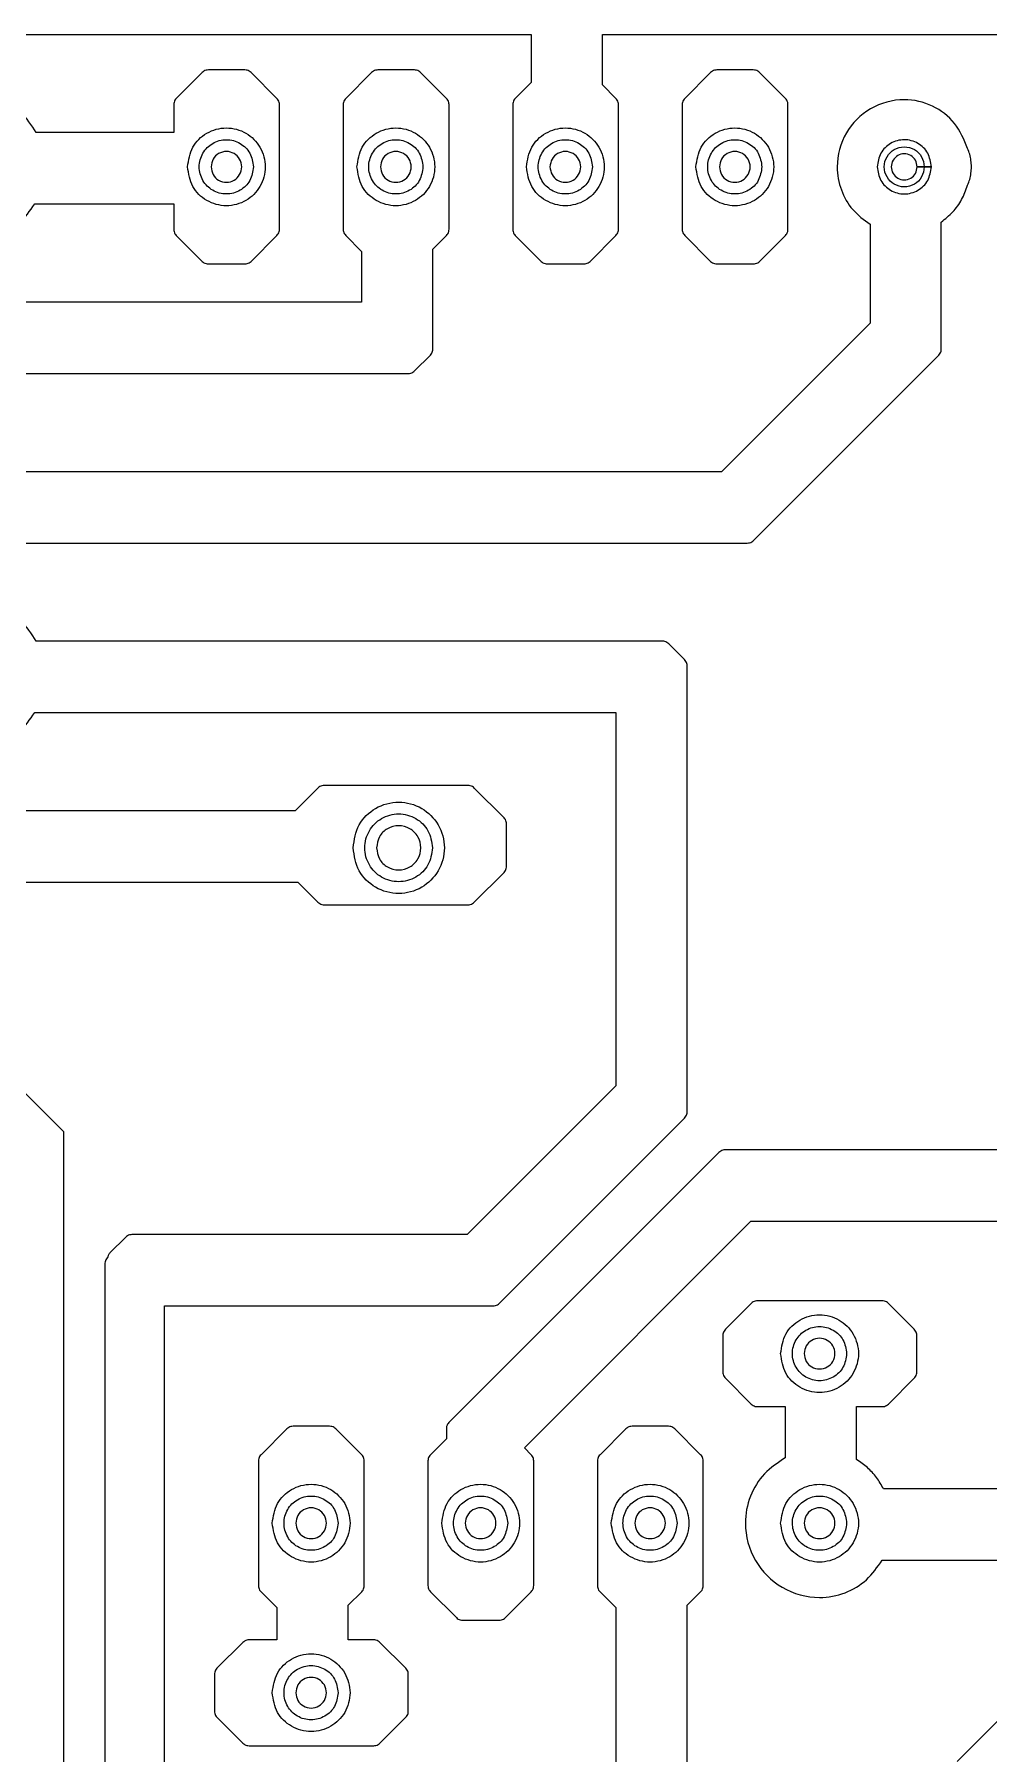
# Model space of a CAD drawing. Extents: x 3 to 107, y 3 to 87.
# Drawn here: x 68.2 to 82.5, y 34.76 to 60.51 of the extents above; entities that cross this region are included whole.
import ezdxf

# ---------------------------------------------------------------- set-up
doc = ezdxf.new("R2010")
doc.units = 0
doc.layers.add('ScottBernardi_VCdelay_PCB', color=7, linetype='CONTINUOUS')

msp = doc.modelspace()

# ---------------------------------------------------------------- linework, layer by layer
at = {"layer": 'ScottBernardi_VCdelay_PCB', "color": 7}
for points in [[(64.013292, 59.356978), (64.013292, 60.514089), (75.644375, 60.514089), (75.644375, 59.7916), (75.407661, 59.555239)], [(76.915786, 59.555239), (76.712939, 59.757733), (76.712939, 60.514089), (94.694375, 60.514089), (94.694375, 59.790542), (94.458719, 59.555239)], [(70.713953, 59.941883), (70.327308, 59.555239)], [(71.35495, 59.980689), (70.807792, 59.980689)], [(71.835081, 59.555239), (71.448436, 59.941883)], [(73.254306, 59.941883), (72.867661, 59.555239)], [(73.89495, 59.980689), (73.348144, 59.980689)], [(74.375433, 59.555239), (73.988083, 59.941883)], [(78.334658, 59.941883), (77.947661, 59.555239)], [(78.975303, 59.980689), (78.428144, 59.980689)], [(79.455786, 59.555239), (79.069142, 59.941883)], [(70.288503, 59.4614), (70.288503, 59.042653), (68.228633, 59.042653)], [(71.873886, 57.593794), (71.873886, 59.4614)], [(72.828856, 59.4614), (72.828856, 57.593794)], [(74.414239, 57.593794), (74.414239, 59.4614)], [(75.369208, 59.4614), (75.369208, 57.593794)], [(76.954592, 57.593794), (76.954592, 59.4614)], [(77.909208, 59.4614), (77.909208, 57.593794)], [(79.494592, 57.593794), (79.494592, 59.4614)], [(81.643714, 58.529714), (81.432047, 58.529714), (81.643714, 58.529714)], [(68.206056, 57.974089), (70.288503, 57.974089), (70.288503, 57.593794)], [(81.792939, 55.802036), (81.792939, 57.70245)], [(72.867661, 57.500308), (73.104375, 57.263594), (73.104375, 56.503006), (54.422322, 56.503006)], [(80.724375, 57.669642), (80.724375, 56.189739), (78.497289, 53.962653), (56.962322, 53.962653)], [(70.327308, 57.500308), (70.713953, 57.113311)], [(71.448436, 57.113311), (71.835081, 57.500308)], [(74.173292, 55.802036), (74.173292, 57.298167), (74.375433, 57.500308)], [(75.407661, 57.500308), (75.794658, 57.113311)], [(76.528789, 57.113311), (76.915786, 57.500308)], [(77.947661, 57.500308), (78.334658, 57.113311)], [(79.069142, 57.113311), (79.455786, 57.500308)], [(70.807792, 57.074506), (71.35495, 57.074506)], [(75.888144, 57.074506), (76.435303, 57.074506)], [(78.428144, 57.074506), (78.975303, 57.074506)], [(73.898831, 55.472894), (74.134486, 55.70855)], [(78.978831, 52.932894), (79.214486, 53.16855), (81.754133, 55.70855)], [(53.578831, 54.202894), (54.810025, 55.434089), (73.805344, 55.434089)], [(53.578831, 49.122894), (53.696658, 49.240722), (57.350025, 52.894089), (78.884992, 52.894089)], [(72.449972, 49.223436), (72.109542, 48.883006), (66.240378, 48.883006), (63.857011, 51.266372)], [(77.615344, 51.422653), (68.228633, 51.422653)], [(77.944133, 51.148544), (77.708478, 51.383847)], [(77.983292, 44.372036), (77.983292, 51.055058)], [(84.534375, 51.198992), (84.534375, 44.760092), (83.577289, 43.803006), (78.552322, 43.803006)], [(68.206056, 50.354089), (76.914375, 50.354089), (76.914375, 44.760444), (74.687289, 42.533006), (69.662322, 42.533006)], [(74.699283, 49.262242), (72.543811, 49.262242)], [(75.239033, 48.777172), (74.793122, 49.223436)], [(75.277839, 48.052567), (75.277839, 48.683686)], [(74.793122, 47.512464), (75.239033, 47.958728)], [(65.852322, 47.814089), (72.1487, 47.814089), (72.449972, 47.512464)], [(72.888122, 31.103006), (69.846472, 31.103006), (68.642089, 32.307389), (68.642089, 44.071469), (66.193458, 46.519747), (61.261272, 46.522569), (61.261272, 47.428503)], [(72.543811, 47.473658), (74.699283, 47.473658)], [(75.168478, 41.502894), (75.286306, 41.620722), (77.708831, 44.042542), (77.944486, 44.278197)], [(78.458483, 43.7642), (78.222828, 43.528544), (74.413181, 39.718544)], [(75.645433, 39.235592), (75.543481, 39.337544), (78.940025, 42.734089), (83.965344, 42.734089), (83.965344, 42.734089)], [(69.568483, 42.4942), (69.332828, 42.258544)], [(69.258039, 42.107203), (69.258039, 33.041872)], [(78.944258, 41.502189), (78.557614, 41.115544)], [(80.906056, 41.540994), (79.038097, 41.540994)], [(81.386186, 41.115544), (80.999542, 41.502189)], [(75.075344, 33.642653), (70.151272, 33.642653), (70.151272, 41.464089), (75.075344, 41.464089)], [(78.518808, 41.022058), (78.518808, 40.4749)], [(81.425344, 40.4749), (81.425344, 41.022058)], [(78.557614, 40.381061), (78.944258, 39.994417)], [(80.999542, 39.994417), (81.386186, 40.381061)], [(79.038097, 39.955258), (79.454375, 39.955258), (79.454375, 39.189731)], [(80.523292, 39.163625), (80.523292, 39.955258), (80.906056, 39.955258)], [(71.984306, 39.622589), (71.597308, 39.235592)], [(72.62495, 39.661042), (72.077792, 39.661042)], [(73.105786, 39.235592), (72.718436, 39.622589)], [(74.374375, 39.624706), (74.374375, 39.472658), (74.137308, 39.235592)], [(77.064306, 39.622589), (76.677661, 39.235592)], [(77.705303, 39.661042), (77.158144, 39.661042)], [(78.185786, 39.235592), (77.798436, 39.622589)], [(71.558856, 39.142458), (71.558856, 37.2745)], [(73.144239, 37.2745), (73.144239, 39.142458)], [(74.098856, 39.142458), (74.098856, 37.2745)], [(75.684239, 37.2745), (75.684239, 39.142458)], [(76.638856, 39.142458), (76.638856, 37.2745)], [(78.224239, 37.2745), (78.224239, 39.142458)], [(84.067297, 38.722653), (80.928633, 38.722653)], [(80.906056, 37.654089), (84.089875, 37.654089)], [(71.597308, 37.181014), (71.834375, 36.943947), (71.834375, 36.461347), (71.417392, 36.461347), (71.417392, 36.461347)], [(73.28535, 36.461347), (72.902939, 36.461347), (72.902939, 36.978872), (73.105786, 37.181014)], [(74.137308, 37.181014), (74.524306, 36.794017)], [(75.258789, 36.794017), (75.645433, 37.181014)], [(76.677661, 37.181014), (76.914375, 36.943947), (76.914375, 25.322036)], [(78.987297, 26.022653), (77.983292, 26.022653), (77.983292, 36.978872), (78.185786, 37.181014)], [(74.618144, 36.755564), (75.16495, 36.755564)], [(71.323906, 36.422542), (70.936908, 36.035544)], [(73.765833, 36.035544), (73.379189, 36.422542)], [(83.538483, 36.1442), (82.032828, 34.638544)], [(70.898456, 35.941706), (70.898456, 35.3949)], [(73.804639, 35.3949), (73.804639, 35.941706)], [(70.936908, 35.301414), (71.323906, 34.914417)], [(73.379189, 34.914417), (73.765833, 35.301414)], [(71.417392, 34.875964), (73.28535, 34.875964)]]:
    msp.add_lwpolyline(points, dxfattribs=at)
for points, knots in [([(70.807792, 59.980689), (70.796203, 59.979798), (70.773146, 59.978025), (70.740396, 59.964516), (70.722804, 59.949459), (70.713953, 59.941883)], [0, 0, 0, 0, 0.034734, 0.069111, 0.103926, 0.103926, 0.103926, 0.103926]), ([(71.448436, 59.941883), (71.439645, 59.949463), (71.422141, 59.964555), (71.389471, 59.977998), (71.366479, 59.97979), (71.35495, 59.980689)], [0, 0, 0, 0, 0.03468, 0.069045, 0.103611, 0.103611, 0.103611, 0.103611]), ([(73.348144, 59.980689), (73.336556, 59.979798), (73.313499, 59.978025), (73.280749, 59.964516), (73.263157, 59.949459), (73.254306, 59.941883)], [0, 0, 0, 0, 0.034734, 0.069111, 0.103926, 0.103926, 0.103926, 0.103926]), ([(73.988083, 59.941883), (73.979322, 59.94946), (73.961901, 59.964527), (73.929363, 59.978011), (73.906451, 59.979794), (73.89495, 59.980689)], [0, 0, 0, 0, 0.034608, 0.068816, 0.103291, 0.103291, 0.103291, 0.103291]), ([(78.428144, 59.980689), (78.416615, 59.97979), (78.393623, 59.977998), (78.360953, 59.964555), (78.34345, 59.949463), (78.334658, 59.941883)], [0, 0, 0, 0, 0.034565, 0.068931, 0.103611, 0.103611, 0.103611, 0.103611]), ([(79.069142, 59.941883), (79.060347, 59.949466), (79.042817, 59.964578), (79.010018, 59.978016), (78.986915, 59.979795), (78.975303, 59.980689)], [0, 0, 0, 0, 0.03469, 0.06914, 0.103952, 0.103952, 0.103952, 0.103952]), ([(68.228633, 59.042653), (68.157175, 59.153242), (68.014601, 59.373889), (67.668493, 59.590016), (67.209585, 59.679156), (66.685257, 59.536567), (66.260814, 59.111755), (66.102393, 58.529679), (66.260842, 57.947594), (66.685179, 57.522601), (67.204347, 57.38138), (67.652772, 57.46507), (67.988921, 57.664623), (68.133625, 57.870859), (68.206056, 57.974089)], [0, 0, 0, 0, 0.391162, 0.780446, 1.185204, 1.766233, 2.330696, 2.911726, 3.492843, 4.057426, 4.63848, 5.027534, 5.401622, 5.776526, 5.776526, 5.776526, 5.776526]), ([(70.327308, 59.555239), (70.319732, 59.546387), (70.304676, 59.528795), (70.291167, 59.496046), (70.289394, 59.472988), (70.288503, 59.4614)], [0, 0, 0, 0, 0.034815, 0.069192, 0.103926, 0.103926, 0.103926, 0.103926]), ([(71.873886, 59.4614), (71.872995, 59.472988), (71.871222, 59.496046), (71.857713, 59.528795), (71.842656, 59.546387), (71.835081, 59.555239)], [0, 0, 0, 0, 0.034734, 0.069111, 0.103926, 0.103926, 0.103926, 0.103926]), ([(72.867661, 59.555239), (72.860085, 59.546387), (72.845029, 59.528795), (72.83152, 59.496046), (72.829747, 59.472988), (72.828856, 59.4614)], [0, 0, 0, 0, 0.034815, 0.069192, 0.103926, 0.103926, 0.103926, 0.103926]), ([(74.414239, 59.4614), (74.413324, 59.472992), (74.411504, 59.496064), (74.397886, 59.52873), (74.38294, 59.546376), (74.375433, 59.555239)], [0, 0, 0, 0, 0.034744, 0.069151, 0.103871, 0.103871, 0.103871, 0.103871]), ([(75.407661, 59.555239), (75.400176, 59.546378), (75.385276, 59.528739), (75.371871, 59.496032), (75.370099, 59.472987), (75.369208, 59.4614)], [0, 0, 0, 0, 0.034664, 0.069007, 0.103739, 0.103739, 0.103739, 0.103739]), ([(76.954592, 59.4614), (76.953701, 59.472988), (76.951927, 59.496046), (76.938419, 59.528795), (76.923362, 59.546387), (76.915786, 59.555239)], [0, 0, 0, 0, 0.034734, 0.069111, 0.103926, 0.103926, 0.103926, 0.103926]), ([(77.947661, 59.555239), (77.940176, 59.546378), (77.925276, 59.528739), (77.911871, 59.496032), (77.910099, 59.472987), (77.909208, 59.4614)], [0, 0, 0, 0, 0.034664, 0.069007, 0.103739, 0.103739, 0.103739, 0.103739]), ([(79.494592, 59.4614), (79.493701, 59.472988), (79.491927, 59.496046), (79.478419, 59.528795), (79.463362, 59.546387), (79.455786, 59.555239)], [0, 0, 0, 0, 0.034734, 0.069111, 0.103926, 0.103926, 0.103926, 0.103926]), ([(82.187697, 58.804528), (82.131751, 58.93674), (82.020693, 59.199188), (81.667889, 59.469641), (81.207624, 59.575226), (80.711101, 59.440066), (80.327144, 59.056456), (80.200059, 58.586687), (80.274581, 58.180832), (80.44875, 57.872854), (80.632619, 57.737291), (80.724375, 57.669642)], [0, 0, 0, 0, 0.424761, 0.843173, 1.276498, 1.801926, 2.312249, 2.837677, 3.18993, 3.530144, 3.869035, 3.869035, 3.869035, 3.869035]), ([(70.494878, 58.529714), (70.510962, 58.427029), (70.542671, 58.224582), (70.774545, 58.001689), (71.077129, 57.918619), (71.382908, 58.001689), (71.605378, 58.224581), (71.688397, 58.529636), (71.605343, 58.834652), (71.382874, 59.057395), (71.077129, 59.140455), (70.774578, 59.057395), (70.542714, 58.834653), (70.510973, 58.632315), (70.494878, 58.529714)], [0, 0, 0, 0, 0.304625, 0.600576, 0.905137, 1.209697, 1.505649, 1.810273, 2.114659, 2.410545, 2.715102, 3.01966, 3.315546, 3.619931, 3.619931, 3.619931, 3.619931]), ([(73.034878, 58.529714), (73.05099, 58.427025), (73.082756, 58.22456), (73.314657, 58.001753), (73.617172, 57.918605), (73.92291, 58.001696), (74.145378, 58.22458), (74.228397, 58.529636), (74.145342, 58.834654), (73.922876, 59.057388), (73.617173, 59.140468), (73.314689, 59.05733), (73.082799, 58.834674), (73.051001, 58.632318), (73.034878, 58.529714)], [0, 0, 0, 0, 0.304645, 0.600652, 0.905061, 1.209622, 1.505573, 1.810198, 2.114583, 2.41047, 2.715027, 3.019433, 3.315375, 3.619781, 3.619781, 3.619781, 3.619781]), ([(75.574878, 58.529714), (75.590962, 58.427029), (75.622671, 58.224582), (75.854545, 58.001689), (76.157129, 57.918619), (76.462908, 58.001689), (76.685378, 58.224581), (76.768397, 58.529636), (76.685343, 58.834652), (76.462874, 59.057395), (76.157129, 59.140455), (75.854578, 59.057395), (75.622714, 58.834653), (75.590973, 58.632315), (75.574878, 58.529714)], [0, 0, 0, 0, 0.304625, 0.600576, 0.905137, 1.209697, 1.505649, 1.810273, 2.114659, 2.410545, 2.715102, 3.01966, 3.315546, 3.619931, 3.619931, 3.619931, 3.619931]), ([(78.114878, 58.529714), (78.130962, 58.427029), (78.162671, 58.224582), (78.394545, 58.001689), (78.697129, 57.918619), (79.002908, 58.001689), (79.225378, 58.224581), (79.308397, 58.529636), (79.225343, 58.834652), (79.002874, 59.057395), (78.697129, 59.140455), (78.394578, 59.057395), (78.162714, 58.834653), (78.130973, 58.632315), (78.114878, 58.529714)], [0, 0, 0, 0, 0.304625, 0.600576, 0.905137, 1.209697, 1.505649, 1.810273, 2.114659, 2.410545, 2.715102, 3.01966, 3.315546, 3.619931, 3.619931, 3.619931, 3.619931]), ([(71.484067, 58.529714), (71.472887, 58.601343), (71.450855, 58.742494), (71.289073, 58.897878), (71.07804, 58.955517), (70.864789, 58.897878), (70.70953, 58.742496), (70.651845, 58.52968), (70.709551, 58.316849), (70.864736, 58.161304), (71.07804, 58.103508), (71.289125, 58.161305), (71.450839, 58.316848), (71.472882, 58.45806), (71.484067, 58.529714)], [0, 0, 0, 0, 0.21246, 0.418673, 0.631132, 0.843592, 1.049805, 1.262265, 1.474813, 1.681146, 1.89363, 2.106113, 2.312447, 2.524995, 2.524995, 2.524995, 2.524995]), ([(70.847656, 58.529714), (70.854026, 58.5702), (70.86659, 58.65006), (70.958104, 58.737928), (71.077498, 58.770766), (71.198177, 58.737986), (71.285965, 58.650039), (71.318682, 58.529636), (71.286, 58.409194), (71.19821, 58.321098), (71.077498, 58.288308), (70.958072, 58.321155), (70.866548, 58.409175), (70.854014, 58.489143), (70.847656, 58.529714)], [0, 0, 0, 0, 0.120121, 0.236938, 0.357059, 0.477331, 0.594093, 0.714193, 0.834533, 0.95136, 1.071635, 1.19176, 1.308642, 1.429002, 1.429002, 1.429002, 1.429002]), ([(74.024067, 58.529714), (74.012887, 58.601343), (73.990855, 58.742494), (73.829073, 58.897878), (73.61804, 58.955517), (73.404789, 58.897878), (73.24953, 58.742496), (73.191845, 58.52968), (73.249551, 58.316849), (73.404736, 58.161304), (73.61804, 58.103508), (73.829125, 58.161305), (73.990839, 58.316848), (74.012882, 58.45806), (74.024067, 58.529714)], [0, 0, 0, 0, 0.21246, 0.418673, 0.631132, 0.843592, 1.049805, 1.262265, 1.474813, 1.681146, 1.89363, 2.106113, 2.312447, 2.524995, 2.524995, 2.524995, 2.524995]), ([(73.387656, 58.529714), (73.393998, 58.570198), (73.406506, 58.65004), (73.497991, 58.737985), (73.617411, 58.770766), (73.738066, 58.737928), (73.825866, 58.650059), (73.85873, 58.529636), (73.825902, 58.409174), (73.738099, 58.321156), (73.617411, 58.288308), (73.497959, 58.321098), (73.406463, 58.409195), (73.393986, 58.489146), (73.387656, 58.529714)], [0, 0, 0, 0, 0.1201, 0.236862, 0.357134, 0.477255, 0.594072, 0.714193, 0.834554, 0.951436, 1.07156, 1.191836, 1.308662, 1.429002, 1.429002, 1.429002, 1.429002]), ([(76.564067, 58.529714), (76.552915, 58.601339), (76.53094, 58.742473), (76.369184, 58.897942), (76.158083, 58.955504), (75.944791, 58.897885), (75.789529, 58.742494), (75.731845, 58.52968), (75.789551, 58.31685), (75.944738, 58.161297), (76.158083, 58.103521), (76.369237, 58.16124), (76.530924, 58.316869), (76.55291, 58.458063), (76.564067, 58.529714)], [0, 0, 0, 0, 0.212439, 0.418597, 0.631208, 0.843667, 1.049881, 1.26234, 1.474888, 1.681222, 1.893705, 2.10634, 2.312618, 2.525145, 2.525145, 2.525145, 2.525145]), ([(75.927656, 58.529714), (75.934026, 58.570201), (75.946591, 58.650062), (76.038102, 58.737921), (76.157455, 58.770779), (76.278068, 58.737921), (76.365866, 58.650061), (76.398731, 58.529636), (76.365901, 58.409173), (76.278101, 58.321163), (76.157454, 58.288295), (76.03807, 58.321162), (75.946548, 58.409173), (75.934014, 58.489143), (75.927656, 58.529714)], [0, 0, 0, 0, 0.120121, 0.236938, 0.357059, 0.47718, 0.593997, 0.714118, 0.834478, 0.95136, 1.071485, 1.191609, 1.308491, 1.428851, 1.428851, 1.428851, 1.428851]), ([(79.104067, 58.529714), (79.092887, 58.601343), (79.070855, 58.742494), (78.909073, 58.897878), (78.69804, 58.955517), (78.484789, 58.897878), (78.32953, 58.742496), (78.271845, 58.52968), (78.329551, 58.316849), (78.484736, 58.161304), (78.69804, 58.103508), (78.909125, 58.161305), (79.070839, 58.316848), (79.092882, 58.45806), (79.104067, 58.529714)], [0, 0, 0, 0, 0.21246, 0.418673, 0.631132, 0.843592, 1.049805, 1.262265, 1.474813, 1.681146, 1.89363, 2.106113, 2.312447, 2.524995, 2.524995, 2.524995, 2.524995]), ([(78.467656, 58.529714), (78.474026, 58.570201), (78.486591, 58.650062), (78.578102, 58.737921), (78.697455, 58.770779), (78.818068, 58.737921), (78.905866, 58.650061), (78.938731, 58.529636), (78.905901, 58.409173), (78.818101, 58.321163), (78.697454, 58.288295), (78.57807, 58.321162), (78.486548, 58.409173), (78.474014, 58.489143), (78.467656, 58.529714)], [0, 0, 0, 0, 0.120121, 0.236938, 0.357059, 0.47718, 0.593997, 0.714118, 0.834478, 0.95136, 1.071485, 1.191609, 1.308491, 1.428851, 1.428851, 1.428851, 1.428851]), ([(81.643714, 58.529714), (81.632504, 58.601173), (81.610399, 58.742081), (81.448914, 58.89713), (81.237744, 58.954836), (81.026612, 58.897094), (80.86528, 58.742048), (80.843181, 58.601168), (80.831972, 58.529714)], [0, 0, 0, 0, 0.211977, 0.417996, 0.630209, 0.842183, 1.048137, 1.260111, 1.260111, 1.260111, 1.260111]), ([(81.537881, 58.529714), (81.529618, 58.582554), (81.51333, 58.686722), (81.39382, 58.80136), (81.23802, 58.843903), (81.080621, 58.801325), (80.966077, 58.686688), (80.923467, 58.529636), (80.966041, 58.372546), (81.080587, 58.257759), (81.23802, 58.215171), (81.393852, 58.257723), (81.513372, 58.372513), (81.529629, 58.47679), (81.537881, 58.529714)], [0, 0, 0, 0, 0.156731, 0.308979, 0.465946, 0.622673, 0.774857, 0.931585, 1.088552, 1.2408, 1.397531, 1.554501, 1.706814, 1.863785, 1.863785, 1.863785, 1.863785]), ([(81.537881, 58.529714), (81.529618, 58.582554), (81.51333, 58.686722), (81.39382, 58.80136), (81.23802, 58.843903), (81.080621, 58.801325), (80.966077, 58.686688), (80.923467, 58.529636), (80.966041, 58.372546), (81.080587, 58.257759), (81.23802, 58.215171), (81.393852, 58.257723), (81.513372, 58.372513), (81.529629, 58.47679), (81.537881, 58.529714)], [0, 0, 0, 0, 0.156731, 0.308979, 0.465946, 0.622673, 0.774857, 0.931585, 1.088552, 1.2408, 1.397531, 1.554501, 1.706814, 1.863785, 1.863785, 1.863785, 1.863785]), ([(82.187697, 58.254547), (82.1986, 58.283385), (82.220586, 58.341537), (82.238988, 58.434278), (82.24569, 58.529658), (82.238974, 58.62503), (82.220611, 58.717665), (82.198603, 58.775747), (82.187697, 58.804528)], [0, 0, 0, 0, 0.092361, 0.186244, 0.282422, 0.37843, 0.472301, 0.564501, 0.564501, 0.564501, 0.564501]), ([(80.831972, 58.529714), (80.843186, 58.458235), (80.865296, 58.317294), (81.026559, 58.162089), (81.237744, 58.104189), (81.448966, 58.162053), (81.610383, 58.317261), (81.632499, 58.45823), (81.643714, 58.529714)], [0, 0, 0, 0, 0.212062, 0.418137, 0.630134, 0.842371, 1.04851, 1.260576, 1.260576, 1.260576, 1.260576]), ([(81.432047, 58.529714), (81.426691, 58.495464), (81.416133, 58.427956), (81.338766, 58.353662), (81.23789, 58.326024), (81.135971, 58.35372), (81.061727, 58.427934), (81.033922, 58.52967), (81.061785, 58.631383), (81.135951, 58.705609), (81.23789, 58.733452), (81.338786, 58.705666), (81.416074, 58.631365), (81.426675, 58.563905), (81.432047, 58.529714)], [0, 0, 0, 0, 0.101593, 0.200247, 0.30184, 0.403282, 0.501991, 0.603604, 0.705067, 0.803831, 0.905294, 1.006907, 1.105616, 1.207058, 1.207058, 1.207058, 1.207058]), ([(81.792939, 57.70245), (81.852256, 57.750354), (81.971159, 57.846378), (82.107657, 58.03636), (82.160868, 58.181412), (82.187697, 58.254547)], [0, 0, 0, 0, 0.228112, 0.457259, 0.690289, 0.690289, 0.690289, 0.690289]), ([(70.288503, 57.593794), (70.289393, 57.582211), (70.291162, 57.559188), (70.304641, 57.52652), (70.319729, 57.509073), (70.327308, 57.500308)], [0, 0, 0, 0, 0.034721, 0.069014, 0.103632, 0.103632, 0.103632, 0.103632]), ([(71.835081, 57.500308), (71.84266, 57.509073), (71.857748, 57.52652), (71.871226, 57.559188), (71.872996, 57.582211), (71.873886, 57.593794)], [0, 0, 0, 0, 0.034618, 0.068911, 0.103632, 0.103632, 0.103632, 0.103632]), ([(72.828856, 57.593794), (72.829746, 57.582211), (72.831515, 57.559188), (72.844994, 57.52652), (72.860082, 57.509073), (72.867661, 57.500308)], [0, 0, 0, 0, 0.034721, 0.069014, 0.103632, 0.103632, 0.103632, 0.103632]), ([(74.375433, 57.500308), (74.382944, 57.509084), (74.397921, 57.526585), (74.411509, 57.55917), (74.413325, 57.582207), (74.414239, 57.593794)], [0, 0, 0, 0, 0.034522, 0.068845, 0.103576, 0.103576, 0.103576, 0.103576]), ([(75.369208, 57.593794), (75.370098, 57.582212), (75.371867, 57.559201), (75.385241, 57.526577), (75.400173, 57.509082), (75.407661, 57.500308)], [0, 0, 0, 0, 0.034719, 0.068977, 0.103444, 0.103444, 0.103444, 0.103444]), ([(76.915786, 57.500308), (76.923366, 57.509073), (76.938453, 57.52652), (76.951932, 57.559188), (76.953701, 57.582211), (76.954592, 57.593794)], [0, 0, 0, 0, 0.034618, 0.068911, 0.103632, 0.103632, 0.103632, 0.103632]), ([(77.909208, 57.593794), (77.910098, 57.582212), (77.911867, 57.559201), (77.925241, 57.526577), (77.940173, 57.509082), (77.947661, 57.500308)], [0, 0, 0, 0, 0.034719, 0.068977, 0.103444, 0.103444, 0.103444, 0.103444]), ([(79.455786, 57.500308), (79.463366, 57.509073), (79.478453, 57.52652), (79.491932, 57.559188), (79.493701, 57.582211), (79.494592, 57.593794)], [0, 0, 0, 0, 0.034618, 0.068911, 0.103632, 0.103632, 0.103632, 0.103632]), ([(70.713953, 57.113311), (70.722816, 57.105804), (70.740462, 57.090858), (70.773128, 57.077241), (70.7962, 57.07542), (70.807792, 57.074506)], [0, 0, 0, 0, 0.03472, 0.069127, 0.103871, 0.103871, 0.103871, 0.103871]), ([(71.35495, 57.074506), (71.366483, 57.075428), (71.389489, 57.077268), (71.422076, 57.09082), (71.439633, 57.1058), (71.448436, 57.113311)], [0, 0, 0, 0, 0.034575, 0.068971, 0.103555, 0.103555, 0.103555, 0.103555]), ([(75.794658, 57.113311), (75.803518, 57.105807), (75.821138, 57.090882), (75.853675, 57.07726), (75.876635, 57.075425), (75.888144, 57.074506)], [0, 0, 0, 0, 0.034709, 0.069032, 0.10353, 0.10353, 0.10353, 0.10353]), ([(76.435303, 57.074506), (76.446866, 57.075416), (76.469858, 57.077227), (76.502393, 57.090885), (76.519956, 57.105807), (76.528789, 57.113311)], [0, 0, 0, 0, 0.034653, 0.068904, 0.103551, 0.103551, 0.103551, 0.103551]), ([(78.334658, 57.113311), (78.343461, 57.1058), (78.361018, 57.09082), (78.393606, 57.077268), (78.416611, 57.075428), (78.428144, 57.074506)], [0, 0, 0, 0, 0.034585, 0.06898, 0.103555, 0.103555, 0.103555, 0.103555]), ([(78.975303, 57.074506), (78.986918, 57.075423), (79.010036, 57.077249), (79.042752, 57.090796), (79.060335, 57.105798), (79.069142, 57.113311)], [0, 0, 0, 0, 0.034822, 0.069301, 0.103896, 0.103896, 0.103896, 0.103896]), ([(74.134486, 55.70855), (74.142066, 55.717315), (74.157153, 55.734762), (74.170632, 55.767429), (74.172401, 55.790453), (74.173292, 55.802036)], [0, 0, 0, 0, 0.034618, 0.068911, 0.103632, 0.103632, 0.103632, 0.103632]), ([(81.754133, 55.70855), (81.761713, 55.717315), (81.776801, 55.734762), (81.790279, 55.767429), (81.792049, 55.790453), (81.792939, 55.802036)], [0, 0, 0, 0, 0.034618, 0.068911, 0.103632, 0.103632, 0.103632, 0.103632]), ([(73.805344, 55.434089), (73.816904, 55.434976), (73.839882, 55.43674), (73.8725, 55.450289), (73.890009, 55.465321), (73.898831, 55.472894)], [0, 0, 0, 0, 0.034643, 0.068863, 0.103606, 0.103606, 0.103606, 0.103606]), ([(78.884992, 52.894089), (78.896604, 52.894983), (78.919707, 52.896762), (78.952506, 52.9102), (78.970035, 52.925312), (78.978831, 52.932894)], [0, 0, 0, 0, 0.034811, 0.069261, 0.103952, 0.103952, 0.103952, 0.103952]), ([(68.228633, 51.422653), (68.157175, 51.533242), (68.014601, 51.753889), (67.668492, 51.970016), (67.209585, 52.059156), (66.685256, 51.916567), (66.260815, 51.491754), (66.102397, 50.909712), (66.260821, 50.32768), (66.685231, 49.902841), (67.204351, 49.761782), (67.652729, 49.845336), (67.988934, 50.044698), (68.133628, 50.250882), (68.206056, 50.354089)], [0, 0, 0, 0, 0.391162, 0.780446, 1.185204, 1.766233, 2.330696, 2.911726, 3.492755, 4.057218, 4.638247, 5.027284, 5.401285, 5.776117, 5.776117, 5.776117, 5.776117]), ([(77.708478, 51.383847), (77.699717, 51.391424), (77.682296, 51.406491), (77.649757, 51.419975), (77.626845, 51.421758), (77.615344, 51.422653)], [0, 0, 0, 0, 0.034608, 0.068816, 0.103291, 0.103291, 0.103291, 0.103291]), ([(77.983292, 51.055058), (77.982393, 51.066589), (77.980599, 51.089593), (77.967051, 51.122307), (77.951804, 51.139762), (77.944133, 51.148544)], [0, 0, 0, 0, 0.034567, 0.068967, 0.1038, 0.1038, 0.1038, 0.1038]), ([(72.543811, 49.262242), (72.532199, 49.261348), (72.509096, 49.259569), (72.476297, 49.246131), (72.458767, 49.231018), (72.449972, 49.223436)], [0, 0, 0, 0, 0.034811, 0.069261, 0.103952, 0.103952, 0.103952, 0.103952]), ([(74.793122, 49.223436), (74.784271, 49.231012), (74.766679, 49.246069), (74.733929, 49.259577), (74.710872, 49.261351), (74.699283, 49.262242)], [0, 0, 0, 0, 0.034815, 0.069192, 0.103926, 0.103926, 0.103926, 0.103926]), ([(72.975611, 48.327381), (72.994485, 48.206813), (73.031691, 47.969139), (73.304079, 47.707559), (73.65937, 47.610238), (74.018405, 47.707559), (74.279773, 47.969139), (74.377167, 48.327381), (74.279773, 48.685622), (74.018405, 48.947202), (73.65937, 49.044523), (73.304079, 48.947202), (73.031691, 48.685622), (72.994485, 48.447948), (72.975611, 48.327381)], [0, 0, 0, 0, 0.357652, 0.705036, 1.062687, 1.420339, 1.767723, 2.125375, 2.483027, 2.830411, 3.188062, 3.545714, 3.893098, 4.25075, 4.25075, 4.25075, 4.25075]), ([(74.168, 48.327381), (74.154025, 48.416917), (74.126485, 48.593356), (73.924258, 48.787586), (73.660467, 48.859634), (73.393903, 48.787586), (73.19983, 48.593356), (73.127728, 48.327381), (73.19983, 48.061405), (73.393903, 47.867175), (73.660467, 47.795127), (73.924258, 47.867175), (74.126485, 48.061405), (74.154025, 48.237845), (74.168, 48.327381)], [0, 0, 0, 0, 0.265574, 0.523341, 0.788916, 1.05449, 1.312257, 1.577831, 1.843406, 2.101172, 2.366747, 2.632321, 2.890088, 3.155662, 3.155662, 3.155662, 3.155662]), ([(75.277839, 48.683686), (75.276943, 48.695192), (75.275156, 48.718138), (75.261643, 48.750758), (75.246607, 48.768324), (75.239033, 48.777172)], [0, 0, 0, 0, 0.034487, 0.06878, 0.103585, 0.103585, 0.103585, 0.103585]), ([(73.328389, 48.327381), (73.337554, 48.385775), (73.355627, 48.500923), (73.487584, 48.627629), (73.659694, 48.674896), (73.833621, 48.627629), (73.960232, 48.500922), (74.007514, 48.327337), (73.960289, 48.153729), (73.833601, 48.027033), (73.659694, 47.979913), (73.487604, 48.027033), (73.355568, 48.153731), (73.337538, 48.268927), (73.328389, 48.327381)], [0, 0, 0, 0, 0.173236, 0.341606, 0.514842, 0.688078, 0.856448, 1.029684, 1.203071, 1.371386, 1.544602, 1.717817, 1.886132, 2.059519, 2.059519, 2.059519, 2.059519]), ([(75.239033, 47.958728), (75.246609, 47.967579), (75.261666, 47.985171), (75.275175, 48.017921), (75.276948, 48.040978), (75.277839, 48.052567)], [0, 0, 0, 0, 0.034815, 0.069192, 0.103926, 0.103926, 0.103926, 0.103926]), ([(72.449972, 47.512464), (72.458779, 47.504951), (72.476362, 47.489949), (72.509078, 47.476402), (72.532196, 47.474576), (72.543811, 47.473658)], [0, 0, 0, 0, 0.034595, 0.069075, 0.103896, 0.103896, 0.103896, 0.103896]), ([(74.699283, 47.473658), (74.710875, 47.474573), (74.733947, 47.476393), (74.766613, 47.490011), (74.784259, 47.504957), (74.793122, 47.512464)], [0, 0, 0, 0, 0.034744, 0.069151, 0.103871, 0.103871, 0.103871, 0.103871]), ([(77.944486, 44.278197), (77.952062, 44.287049), (77.967119, 44.304641), (77.980627, 44.33739), (77.982401, 44.360448), (77.983292, 44.372036)], [0, 0, 0, 0, 0.034815, 0.069192, 0.103926, 0.103926, 0.103926, 0.103926]), ([(78.552322, 43.803006), (78.540734, 43.802114), (78.517676, 43.800341), (78.484927, 43.786833), (78.467335, 43.771776), (78.458483, 43.7642)], [0, 0, 0, 0, 0.034734, 0.069111, 0.103926, 0.103926, 0.103926, 0.103926]), ([(69.662322, 42.533006), (69.65073, 42.532091), (69.627659, 42.53027), (69.594992, 42.516653), (69.577346, 42.501707), (69.568483, 42.4942)], [0, 0, 0, 0, 0.034744, 0.069151, 0.103871, 0.103871, 0.103871, 0.103871]), ([(69.332828, 42.258544), (69.32773, 42.252605), (69.317608, 42.240811), (69.306561, 42.220103), (69.302303, 42.192512), (69.276443, 42.173094), (69.261701, 42.141317), (69.259269, 42.118664), (69.258039, 42.107203)], [0, 0, 0, 0, 0.023432, 0.04653, 0.069728, 0.103994, 0.137634, 0.172086, 0.172086, 0.172086, 0.172086]), ([(75.075344, 41.464089), (75.086849, 41.465007), (75.109775, 41.466838), (75.14223, 41.48043), (75.159705, 41.495386), (75.168478, 41.502894)], [0, 0, 0, 0, 0.034485, 0.068723, 0.103235, 0.103235, 0.103235, 0.103235]), ([(79.038097, 41.540994), (79.026505, 41.54008), (79.003434, 41.538259), (78.970767, 41.524642), (78.953121, 41.509696), (78.944258, 41.502189)], [0, 0, 0, 0, 0.034744, 0.069151, 0.103871, 0.103871, 0.103871, 0.103871]), ([(80.999542, 41.502189), (80.990739, 41.5097), (80.973182, 41.52468), (80.940594, 41.538232), (80.917589, 41.540072), (80.906056, 41.540994)], [0, 0, 0, 0, 0.034585, 0.06898, 0.103555, 0.103555, 0.103555, 0.103555]), ([(79.384878, 40.749714), (79.400968, 40.646991), (79.432681, 40.444539), (79.664729, 40.221899), (79.967174, 40.139057), (80.272833, 40.221842), (80.49547, 40.444557), (80.578366, 40.74967), (80.495412, 41.05476), (80.272853, 41.277487), (79.967174, 41.360419), (79.664709, 41.27743), (79.43274, 41.054782), (79.400985, 40.852377), (79.384878, 40.749714)], [0, 0, 0, 0, 0.304708, 0.60054, 0.904904, 1.209421, 1.505196, 1.809884, 2.114421, 2.410252, 2.714789, 3.019174, 3.31506, 3.619618, 3.619618, 3.619618, 3.619618]), ([(78.557614, 41.115544), (78.55004, 41.106696), (78.535005, 41.08913), (78.521491, 41.05651), (78.519704, 41.033564), (78.518808, 41.022058)], [0, 0, 0, 0, 0.034804, 0.069097, 0.103585, 0.103585, 0.103585, 0.103585]), ([(80.374067, 40.749714), (80.36287, 40.821284), (80.340796, 40.962387), (80.179093, 41.117779), (79.96804, 41.175566), (79.754767, 41.117779), (79.599595, 40.962386), (79.541836, 40.74967), (79.599538, 40.536932), (79.754787, 40.38155), (79.968041, 40.323911), (80.179073, 40.38155), (80.340855, 40.536933), (80.362887, 40.678085), (80.374067, 40.749714)], [0, 0, 0, 0, 0.212308, 0.418577, 0.631057, 0.843537, 1.049806, 1.262114, 1.474574, 1.680787, 1.893247, 2.105706, 2.311919, 2.524379, 2.524379, 2.524379, 2.524379]), ([(79.737656, 40.749714), (79.743981, 40.790257), (79.756447, 40.870147), (79.848011, 40.958085), (79.967412, 40.990717), (80.088044, 40.958027), (80.17593, 40.870167), (80.208713, 40.749714), (80.17593, 40.629261), (80.088044, 40.5414), (79.967412, 40.508711), (79.848011, 40.541343), (79.756447, 40.629281), (79.743981, 40.709171), (79.737656, 40.749714)], [0, 0, 0, 0, 0.120252, 0.236958, 0.35721, 0.47731, 0.594072, 0.714344, 0.834616, 0.951378, 1.071478, 1.19173, 1.308436, 1.428688, 1.428688, 1.428688, 1.428688]), ([(81.425344, 41.022058), (81.424425, 41.033569), (81.422589, 41.056542), (81.408863, 41.089121), (81.393781, 41.106694), (81.386186, 41.115544)], [0, 0, 0, 0, 0.034499, 0.068858, 0.103718, 0.103718, 0.103718, 0.103718]), ([(78.518808, 40.4749), (78.519699, 40.463312), (78.521473, 40.440254), (78.534981, 40.407505), (78.550038, 40.389913), (78.557614, 40.381061)], [0, 0, 0, 0, 0.034734, 0.069111, 0.103926, 0.103926, 0.103926, 0.103926]), ([(81.386186, 40.381061), (81.393784, 40.389915), (81.408886, 40.407514), (81.422608, 40.440222), (81.42443, 40.463307), (81.425344, 40.4749)], [0, 0, 0, 0, 0.03487, 0.069313, 0.104059, 0.104059, 0.104059, 0.104059]), ([(78.944258, 39.994417), (78.953112, 39.986819), (78.970711, 39.971717), (79.00342, 39.957995), (79.026504, 39.956173), (79.038097, 39.955258)], [0, 0, 0, 0, 0.03487, 0.069313, 0.104059, 0.104059, 0.104059, 0.104059]), ([(80.906056, 39.955258), (80.917589, 39.956181), (80.940608, 39.958022), (80.973238, 39.971678), (80.990748, 39.986815), (80.999542, 39.994417)], [0, 0, 0, 0, 0.034577, 0.069008, 0.103744, 0.103744, 0.103744, 0.103744]), ([(74.413181, 39.718544), (74.405605, 39.709693), (74.390548, 39.692101), (74.377039, 39.659351), (74.375266, 39.636294), (74.374375, 39.624706)], [0, 0, 0, 0, 0.034815, 0.069192, 0.103926, 0.103926, 0.103926, 0.103926]), ([(72.077792, 39.661042), (72.066287, 39.660146), (72.043354, 39.65836), (72.010776, 39.644951), (71.993163, 39.630071), (71.984306, 39.622589)], [0, 0, 0, 0, 0.034486, 0.068744, 0.103398, 0.103398, 0.103398, 0.103398]), ([(72.718436, 39.622589), (72.709662, 39.630077), (72.692168, 39.645009), (72.659543, 39.658383), (72.636532, 39.660152), (72.62495, 39.661042)], [0, 0, 0, 0, 0.034467, 0.068725, 0.103444, 0.103444, 0.103444, 0.103444]), ([(77.158144, 39.661042), (77.146557, 39.660151), (77.123512, 39.658379), (77.090806, 39.644974), (77.073166, 39.630074), (77.064306, 39.622589)], [0, 0, 0, 0, 0.034732, 0.069075, 0.103739, 0.103739, 0.103739, 0.103739]), ([(77.798436, 39.622589), (77.789666, 39.630075), (77.772197, 39.644986), (77.739702, 39.658365), (77.716802, 39.660147), (77.705303, 39.661042)], [0, 0, 0, 0, 0.034456, 0.06863, 0.103103, 0.103103, 0.103103, 0.103103]), ([(71.597308, 39.235592), (71.589822, 39.226821), (71.574912, 39.209353), (71.561532, 39.176857), (71.55975, 39.153958), (71.558856, 39.142458)], [0, 0, 0, 0, 0.034456, 0.06863, 0.103103, 0.103103, 0.103103, 0.103103]), ([(73.144239, 39.142458), (73.143344, 39.153958), (73.141562, 39.176857), (73.128183, 39.209353), (73.113272, 39.226821), (73.105786, 39.235592)], [0, 0, 0, 0, 0.034473, 0.068646, 0.103103, 0.103103, 0.103103, 0.103103]), ([(74.137308, 39.235592), (74.129822, 39.226821), (74.114912, 39.209353), (74.101532, 39.176857), (74.09975, 39.153958), (74.098856, 39.142458)], [0, 0, 0, 0, 0.034456, 0.06863, 0.103103, 0.103103, 0.103103, 0.103103]), ([(75.684239, 39.142458), (75.683344, 39.153959), (75.681561, 39.176871), (75.668077, 39.20941), (75.65301, 39.226831), (75.645433, 39.235592)], [0, 0, 0, 0, 0.034475, 0.068683, 0.103291, 0.103291, 0.103291, 0.103291]), ([(76.677661, 39.235592), (76.670084, 39.226831), (76.655017, 39.20941), (76.641534, 39.176871), (76.639751, 39.153959), (76.638856, 39.142458)], [0, 0, 0, 0, 0.034608, 0.068816, 0.103291, 0.103291, 0.103291, 0.103291]), ([(78.224239, 39.142458), (78.223344, 39.153958), (78.221562, 39.176857), (78.208183, 39.209353), (78.193272, 39.226821), (78.185786, 39.235592)], [0, 0, 0, 0, 0.034473, 0.068646, 0.103103, 0.103103, 0.103103, 0.103103]), ([(79.454375, 39.189731), (79.343456, 39.116252), (79.121421, 38.969165), (78.907744, 38.615493), (78.818148, 38.153172), (78.960806, 37.626884), (79.385236, 37.20262), (79.904355, 37.061375), (80.352772, 37.145071), (80.688921, 37.344623), (80.833625, 37.550859), (80.906056, 37.654089)], [0, 0, 0, 0, 0.395138, 0.790975, 1.200919, 1.781949, 2.346411, 2.927441, 3.316495, 3.690583, 4.065487, 4.065487, 4.065487, 4.065487]), ([(80.928633, 38.722653), (80.894398, 38.781229), (80.826261, 38.897809), (80.688736, 39.048529), (80.578426, 39.125269), (80.523292, 39.163625)], [0, 0, 0, 0, 0.203222, 0.404461, 0.605545, 0.605545, 0.605545, 0.605545]), ([(71.764878, 38.209361), (71.780973, 38.10676), (71.812714, 37.904422), (72.044578, 37.68168), (72.34713, 37.59862), (72.652872, 37.68168), (72.87535, 37.904425), (72.958384, 38.209483), (72.875443, 38.514603), (72.652886, 38.737485), (72.34713, 38.820408), (72.044565, 38.737485), (71.812612, 38.5146), (71.780945, 38.312105), (71.764878, 38.209361)], [0, 0, 0, 0, 0.304385, 0.600272, 0.904829, 1.209386, 1.505273, 1.809658, 2.114434, 2.41033, 2.71487, 3.01941, 3.315306, 3.620082, 3.620082, 3.620082, 3.620082]), ([(74.304878, 38.209361), (74.320973, 38.10676), (74.352714, 37.904422), (74.584577, 37.681679), (74.887164, 37.598616), (75.192957, 37.6817), (75.415595, 37.904372), (75.498786, 38.209483), (75.415688, 38.514656), (75.192971, 38.737464), (74.887163, 38.820412), (74.584564, 38.737486), (74.352612, 38.5146), (74.320945, 38.312105), (74.304878, 38.209361)], [0, 0, 0, 0, 0.304385, 0.600272, 0.904829, 1.209474, 1.505481, 1.80989, 2.114691, 2.410706, 2.715335, 3.019875, 3.315771, 3.620547, 3.620547, 3.620547, 3.620547]), ([(76.844878, 38.209361), (76.860973, 38.10676), (76.892714, 37.904422), (77.124578, 37.68168), (77.42713, 37.59862), (77.732872, 37.68168), (77.95535, 37.904425), (78.038384, 38.209483), (77.955443, 38.514603), (77.732886, 38.737485), (77.42713, 38.820408), (77.124565, 38.737485), (76.892612, 38.5146), (76.860945, 38.312105), (76.844878, 38.209361)], [0, 0, 0, 0, 0.304385, 0.600272, 0.904829, 1.209386, 1.505273, 1.809658, 2.114434, 2.41033, 2.71487, 3.01941, 3.315306, 3.620082, 3.620082, 3.620082, 3.620082]), ([(79.384878, 38.209361), (79.401001, 38.106757), (79.432799, 37.904401), (79.664689, 37.681745), (79.967173, 37.598607), (80.272874, 37.681687), (80.495349, 37.904423), (80.578384, 38.209483), (80.495442, 38.514604), (80.272888, 38.737478), (79.967173, 38.820421), (79.664676, 38.737421), (79.432697, 38.514622), (79.400973, 38.312109), (79.384878, 38.209361)], [0, 0, 0, 0, 0.304406, 0.600348, 0.904754, 1.209311, 1.505197, 1.809583, 2.114359, 2.410255, 2.714795, 3.019183, 3.315135, 3.619931, 3.619931, 3.619931, 3.619931]), ([(72.754067, 38.209361), (72.742898, 38.281074), (72.720897, 38.422335), (72.559106, 38.57787), (72.34804, 38.635519), (72.134756, 38.577869), (71.979494, 38.422337), (71.921845, 38.209483), (71.979587, 37.99669), (72.134769, 37.841295), (72.34804, 37.783509), (72.559093, 37.841296), (72.720796, 37.996688), (72.74287, 38.137791), (72.754067, 38.209361)], [0, 0, 0, 0, 0.212699, 0.418977, 0.63144, 0.843903, 1.050181, 1.26288, 1.475189, 1.681457, 1.893937, 2.106418, 2.312686, 2.524994, 2.524994, 2.524994, 2.524994]), ([(72.117656, 38.209361), (72.123998, 38.249991), (72.13649, 38.330009), (72.22809, 38.418012), (72.347455, 38.450732), (72.468079, 38.418011), (72.555966, 38.330011), (72.588717, 38.209483), (72.555873, 38.089016), (72.468066, 38.001153), (72.347455, 37.968296), (72.228102, 38.001154), (72.136591, 38.089013), (72.124026, 38.168874), (72.117656, 38.209361)], [0, 0, 0, 0, 0.120512, 0.237338, 0.357442, 0.477546, 0.594372, 0.714884, 0.835005, 0.951822, 1.071943, 1.192064, 1.308881, 1.429002, 1.429002, 1.429002, 1.429002]), ([(75.294419, 38.209361), (75.283221, 38.281081), (75.261158, 38.422389), (75.099188, 38.577842), (74.888119, 38.635536), (74.674863, 38.577806), (74.519593, 38.422358), (74.461796, 38.209483), (74.519686, 37.996669), (74.674877, 37.841359), (74.888119, 37.783492), (75.099175, 37.841324), (75.261057, 37.996633), (75.283194, 38.137784), (75.294419, 38.209361)], [0, 0, 0, 0, 0.212723, 0.419121, 0.631672, 0.843984, 1.050318, 1.263037, 1.475366, 1.68169, 1.894019, 2.106587, 2.312976, 2.525308, 2.525308, 2.525308, 2.525308]), ([(74.657656, 38.209361), (74.663998, 38.24999), (74.676489, 38.330007), (74.76809, 38.41802), (74.887532, 38.450723), (75.008273, 38.418055), (75.09631, 38.330043), (75.129072, 38.209483), (75.096217, 38.088985), (75.008259, 38.00111), (74.887533, 37.968305), (74.768103, 38.001146), (74.676591, 38.089016), (74.664026, 38.168875), (74.657656, 38.209361)], [0, 0, 0, 0, 0.120512, 0.237338, 0.357442, 0.477785, 0.594677, 0.715192, 0.835316, 0.952198, 1.072558, 1.192679, 1.309497, 1.429617, 1.429617, 1.429617, 1.429617]), ([(77.834067, 38.209361), (77.822898, 38.281074), (77.800897, 38.422335), (77.639106, 38.57787), (77.42804, 38.635519), (77.214756, 38.577869), (77.059494, 38.422337), (77.001845, 38.209483), (77.059587, 37.99669), (77.214769, 37.841295), (77.42804, 37.783509), (77.639093, 37.841296), (77.800796, 37.996688), (77.82287, 38.137791), (77.834067, 38.209361)], [0, 0, 0, 0, 0.212699, 0.418977, 0.63144, 0.843903, 1.050181, 1.26288, 1.475189, 1.681457, 1.893937, 2.106418, 2.312686, 2.524994, 2.524994, 2.524994, 2.524994]), ([(77.197656, 38.209361), (77.203998, 38.249991), (77.216489, 38.330007), (77.308092, 38.418019), (77.427499, 38.450719), (77.548188, 38.418076), (77.636064, 38.32999), (77.668669, 38.209483), (77.635972, 38.089038), (77.548175, 38.001089), (77.427499, 37.96831), (77.308104, 38.001147), (77.21659, 38.089015), (77.204026, 38.168875), (77.197656, 38.209361)], [0, 0, 0, 0, 0.120512, 0.237338, 0.357442, 0.477697, 0.594468, 0.71496, 0.83506, 0.951822, 1.072094, 1.192215, 1.309032, 1.429153, 1.429153, 1.429153, 1.429153]), ([(80.374067, 38.209361), (80.362898, 38.281074), (80.340897, 38.422335), (80.179106, 38.57787), (79.96804, 38.635519), (79.754756, 38.577869), (79.599494, 38.422337), (79.541845, 38.209483), (79.599587, 37.99669), (79.754769, 37.841295), (79.96804, 37.783509), (80.179093, 37.841296), (80.340796, 37.996688), (80.36287, 38.137791), (80.374067, 38.209361)], [0, 0, 0, 0, 0.212699, 0.418977, 0.63144, 0.843903, 1.050181, 1.26288, 1.475189, 1.681457, 1.893937, 2.106418, 2.312686, 2.524994, 2.524994, 2.524994, 2.524994]), ([(80.374067, 38.209361), (80.362898, 38.281074), (80.340897, 38.422335), (80.179106, 38.57787), (79.96804, 38.635519), (79.754756, 38.577869), (79.599494, 38.422337), (79.541845, 38.209483), (79.599587, 37.99669), (79.754769, 37.841295), (79.96804, 37.783509), (80.179093, 37.841296), (80.340796, 37.996688), (80.36287, 38.137791), (80.374067, 38.209361)], [0, 0, 0, 0, 0.212699, 0.418977, 0.63144, 0.843903, 1.050181, 1.26288, 1.475189, 1.681457, 1.893937, 2.106418, 2.312686, 2.524994, 2.524994, 2.524994, 2.524994]), ([(79.737656, 38.209361), (79.74397, 38.249988), (79.756404, 38.329987), (79.847979, 38.418076), (79.967412, 38.450719), (80.088077, 38.418018), (80.175966, 38.33001), (80.208717, 38.209483), (80.175873, 38.089018), (80.088064, 38.001146), (79.967412, 37.96831), (79.847991, 38.00109), (79.756506, 38.089035), (79.743998, 38.168877), (79.737656, 38.209361)], [0, 0, 0, 0, 0.120491, 0.237262, 0.357517, 0.477621, 0.594448, 0.71496, 0.83508, 0.951898, 1.072018, 1.192291, 1.309052, 1.429153, 1.429153, 1.429153, 1.429153]), ([(71.558856, 37.2745), (71.559746, 37.262918), (71.561514, 37.239907), (71.574888, 37.207282), (71.58982, 37.189788), (71.597308, 37.181014)], [0, 0, 0, 0, 0.034719, 0.068977, 0.103444, 0.103444, 0.103444, 0.103444]), ([(73.105786, 37.181014), (73.113275, 37.189788), (73.128206, 37.207282), (73.141581, 37.239907), (73.143349, 37.262918), (73.144239, 37.2745)], [0, 0, 0, 0, 0.034467, 0.068725, 0.103444, 0.103444, 0.103444, 0.103444]), ([(74.098856, 37.2745), (74.099746, 37.262918), (74.101514, 37.239907), (74.114888, 37.207282), (74.12982, 37.189788), (74.137308, 37.181014)], [0, 0, 0, 0, 0.034719, 0.068977, 0.103444, 0.103444, 0.103444, 0.103444]), ([(75.645433, 37.181014), (75.653013, 37.189779), (75.668101, 37.207225), (75.681579, 37.239893), (75.683349, 37.262917), (75.684239, 37.2745)], [0, 0, 0, 0, 0.034618, 0.068911, 0.103632, 0.103632, 0.103632, 0.103632]), ([(76.638856, 37.2745), (76.639746, 37.262917), (76.641515, 37.239893), (76.654994, 37.207225), (76.670082, 37.189779), (76.677661, 37.181014)], [0, 0, 0, 0, 0.034721, 0.069014, 0.103632, 0.103632, 0.103632, 0.103632]), ([(78.185786, 37.181014), (78.193275, 37.189788), (78.208206, 37.207282), (78.221581, 37.239907), (78.223349, 37.262918), (78.224239, 37.2745)], [0, 0, 0, 0, 0.034467, 0.068725, 0.103444, 0.103444, 0.103444, 0.103444]), ([(74.524306, 36.794017), (74.53311, 36.786525), (74.550687, 36.77157), (74.583443, 36.758235), (74.606533, 36.756458), (74.618144, 36.755564)], [0, 0, 0, 0, 0.034539, 0.068955, 0.103764, 0.103764, 0.103764, 0.103764]), ([(75.16495, 36.755564), (75.176561, 36.756458), (75.199651, 36.758235), (75.232408, 36.77157), (75.249985, 36.786525), (75.258789, 36.794017)], [0, 0, 0, 0, 0.03481, 0.069225, 0.103764, 0.103764, 0.103764, 0.103764]), ([(71.417392, 36.461347), (71.405859, 36.460425), (71.382853, 36.458585), (71.350266, 36.445033), (71.332708, 36.430053), (71.323906, 36.422542)], [0, 0, 0, 0, 0.034575, 0.068971, 0.103555, 0.103555, 0.103555, 0.103555]), ([(73.379189, 36.422542), (73.370383, 36.430055), (73.352799, 36.445056), (73.320083, 36.458604), (73.296966, 36.46043), (73.28535, 36.461347)], [0, 0, 0, 0, 0.034595, 0.069075, 0.103896, 0.103896, 0.103896, 0.103896]), ([(71.764878, 35.669714), (71.78094, 35.566995), (71.812596, 35.364561), (72.044618, 35.141835), (72.34713, 35.05907), (72.652833, 35.141836), (72.875463, 35.364557), (72.958379, 35.669626), (72.875349, 35.974649), (72.652872, 36.197396), (72.34713, 36.280454), (72.044578, 36.197395), (71.812714, 35.974653), (71.780973, 35.772315), (71.764878, 35.669714)], [0, 0, 0, 0, 0.304688, 0.600464, 0.90498, 1.209496, 1.505272, 1.80996, 2.114345, 2.410231, 2.714789, 3.019346, 3.315232, 3.619618, 3.619618, 3.619618, 3.619618]), ([(72.754067, 35.669714), (72.742903, 35.741402), (72.720914, 35.882602), (72.559053, 36.037977), (72.348039, 36.095468), (72.134813, 36.037977), (71.979459, 35.882602), (71.921876, 35.669714), (71.979459, 35.456826), (72.134813, 35.30145), (72.348039, 35.24396), (72.559053, 35.30145), (72.720914, 35.456826), (72.742903, 35.598026), (72.754067, 35.669714)], [0, 0, 0, 0, 0.212611, 0.418769, 0.631208, 0.843647, 1.049805, 1.262416, 1.475027, 1.681185, 1.893624, 2.106063, 2.312221, 2.524832, 2.524832, 2.524832, 2.524832]), ([(70.936908, 36.035544), (70.929417, 36.02674), (70.914462, 36.009163), (70.901127, 35.976407), (70.899349, 35.953317), (70.898456, 35.941706)], [0, 0, 0, 0, 0.034539, 0.068955, 0.103764, 0.103764, 0.103764, 0.103764]), ([(72.117656, 35.669714), (72.124026, 35.710201), (72.136591, 35.790062), (72.228103, 35.877921), (72.347454, 35.910779), (72.468068, 35.877922), (72.555865, 35.79006), (72.588727, 35.66967), (72.555922, 35.549257), (72.468048, 35.461408), (72.347454, 35.428697), (72.228122, 35.461407), (72.136532, 35.549259), (72.124009, 35.629168), (72.117656, 35.669714)], [0, 0, 0, 0, 0.120121, 0.236938, 0.357059, 0.47718, 0.593997, 0.714118, 0.83439, 0.951152, 1.071252, 1.191353, 1.308114, 1.428387, 1.428387, 1.428387, 1.428387]), ([(73.804639, 35.941706), (73.803745, 35.953317), (73.801966, 35.976421), (73.788528, 36.00922), (73.773416, 36.026749), (73.765833, 36.035544)], [0, 0, 0, 0, 0.034811, 0.069261, 0.103952, 0.103952, 0.103952, 0.103952]), ([(70.898456, 35.3949), (70.899346, 35.383318), (70.901114, 35.360307), (70.914488, 35.327682), (70.92942, 35.310188), (70.936908, 35.301414)], [0, 0, 0, 0, 0.034719, 0.068977, 0.103444, 0.103444, 0.103444, 0.103444]), ([(73.765833, 35.301414), (73.773413, 35.310179), (73.788501, 35.327625), (73.801979, 35.360293), (73.803749, 35.383317), (73.804639, 35.3949)], [0, 0, 0, 0, 0.034618, 0.068911, 0.103632, 0.103632, 0.103632, 0.103632]), ([(71.323906, 34.914417), (71.332706, 34.906928), (71.350257, 34.891993), (71.382884, 34.878654), (71.405863, 34.876863), (71.417392, 34.875964)], [0, 0, 0, 0, 0.034529, 0.06886, 0.103423, 0.103423, 0.103423, 0.103423]), ([(73.28535, 34.875964), (73.296961, 34.876858), (73.320051, 34.878635), (73.352808, 34.89197), (73.370385, 34.906925), (73.379189, 34.914417)], [0, 0, 0, 0, 0.03481, 0.069225, 0.103764, 0.103764, 0.103764, 0.103764])]:
    msp.add_open_spline(points, degree=3, knots=knots, dxfattribs=at)

doc.saveas('drawing.dxf')
